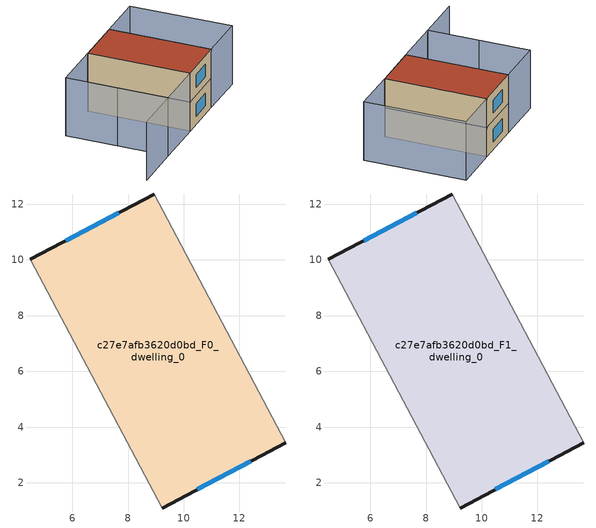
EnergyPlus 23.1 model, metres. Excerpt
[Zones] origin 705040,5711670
c27e7afb3620d0bd_F0_dwelling_0
 floor ground (EU_floor_Construction): 8.94,12.37 13.66,3.44 9.22,1.1 4.49,10.03 z0
 wall outside (EU_wall_Construction): 8.94,12.37 4.49,10.03 / 9.22,1.1 13.66,3.44 z0:3
 wall adiabatic (EU_wall_Construction): 13.66,3.44 8.94,12.37 / 4.49,10.03 9.22,1.1 z0:3
 window (EU_Window_Construction): 7.67,11.7 5.76,10.69 / 10.49,1.76 12.4,2.77 z0.85:2.15
c27e7afb3620d0bd_F1_dwelling_0
 floor to c27e7afb3620d0bd_F0_dwelling_0 (EU_floor_Construction): 8.94,12.37 13.66,3.44 9.22,1.1 4.49,10.03 z3
 wall outside (EU_wall_Construction): 8.94,12.37 4.49,10.03 / 9.22,1.1 13.66,3.44 z3:6
 wall adiabatic (EU_wall_Construction): 13.66,3.44 8.94,12.37 / 4.49,10.03 9.22,1.1 z3:6
 window (EU_Window_Construction): 7.67,11.7 5.76,10.69 / 10.49,1.76 12.4,2.77 z3.85:5.15
 roof outside (EU_roof_Construction): 13.66,3.44 8.94,12.37 4.49,10.03 9.22,1.1 z6
shading: -0.1,7.61 4.62,-1.33 / 4.62,-1.33 0.12,-3.71 / 4.63,-1.33 -0.1,7.6 / -0.1,7.6 4.49,10.03 / 4.49,10.03 9.22,1.1 / 9.22,1.1 4.63,-1.33 / 13.67,3.43 8.94,12.37 / 8.94,12.37 13.29,14.67 / 13.29,14.67 18.02,5.73 / 18.02,5.73 13.67,3.43 z0:6
[Building]
EU S2 Campaign: North Axis=0; Terrain=City; Solar Distribution=FullExterior
[Site:Location]
London: Latitude=51.5; Longitude=-0.5; Time Zone=0; Elevation=25
[SizingPeriod:WeatherFileDays]
AnnualSizingPeriod: Begin Month=1; Begin Day of Month=1; End Month=12; End Day of Month=31; Day of Week for Start Day=Monday; Use Weather File Daylight Saving Period=No; Use Weather File Rain and Snow Indicators=No
[MATERIAL]
EU_InternalMass_Material: Roughness=MediumRough; Thickness=0.1; Conductivity=1; Density=1800; Specific Heat=900; Thermal Absorptance=0.9; Solar Absorptance=0.7; Visible Absorptance=0.7
[MATERIAL:NOMASS] Roughness=MediumRough; Thermal Absorptance=0.9; Solar Absorptance=0.7; Visible Absorptance=0.7
Name | Thermal Resistance
EU_wall_NoMass | 0.71061
EU_roof_NoMass | 2.41608
EU_floor_NoMass | 1.75078
[WINDOWMATERIAL:SIMPLEGLAZINGSYSTEM]
EU_Window_SimpleGlazing: UFactor=2.64892; Solar Heat Gain Coefficient=0.76; Visible Transmittance=0.76
[CONSTRUCTION]
EU_wall_Construction: EU_wall_NoMass
EU_roof_Construction: EU_roof_NoMass
EU_floor_Construction: EU_floor_NoMass
EU_Window_Construction: EU_Window_SimpleGlazing
EU_InternalMass_Construction: EU_InternalMass_Material
[ZONE] Type=1; Multiplier=1; Ceiling Height=autocalculate; Floor Area=autocalculate; Part of Total Floor Area=Yes
Name | Volume
c27e7afb3620d0bd_F0_dwelling_0 | 152.282
c27e7afb3620d0bd_F1_dwelling_0 | 152.281
[INTERNALMASS] Construction=EU_InternalMass_Construction; Surface Area=50.7607
Name | Zone or ZoneList
c27e7afb3620d0bd_F0_dwelling_0_EU_InternalMass | c27e7afb3620d0bd_F0_dwelling_0
c27e7afb3620d0bd_F1_dwelling_0_EU_InternalMass | c27e7afb3620d0bd_F1_dwelling_0
[OTHEREQUIPMENT] Fuel Type=Electricity; Design Level Calculation Method=Watts/Area; Power per Zone Floor Area=1; Fraction Latent=0; Fraction Radiant=0; Fraction Lost=0; Carbon Dioxide Generation Rate=0; EndUse Subcategory=EU_Step8_InternalGains
Name | Zone or ZoneList or Space or SpaceList | Schedule
EU_Step8_InternalGain_c27e7afb3620d0bd_F0_dwelling_0_f000 | c27e7afb3620d0bd_F0_dwelling_0 | EU_Step8_GainSchedule_c27e7afb3620d0bd_F0_dwelling_0_f000
EU_Step8_InternalGain_c27e7afb3620d0bd_F1_dwelling_0_f000 | c27e7afb3620d0bd_F1_dwelling_0 | EU_Step8_GainSchedule_c27e7afb3620d0bd_F1_dwelling_0_f000
[ZONEVENTILATION:DESIGNFLOWRATE] Schedule=EU_AlwaysOn; Design Flow Rate Calculation Method=AirChanges/Hour; Air Changes per Hour=0.496673; Ventilation Type=Natural; Fan Pressure Rise=0; Fan Total Efficiency=1; Constant Term Coefficient=1; Temperature Term Coefficient=0; Velocity Term Coefficient=0; Velocity Squared Term Coefficient=0; Minimum Indoor Temperature=-100; Maximum Indoor Temperature=100; Delta Temperature=-100; Minimum Outdoor Temperature=-100; Maximum Outdoor Temperature=100; Maximum Wind Speed=40
Name | Zone or ZoneList or Space or SpaceList
EU_ConstantAir_c27e7afb3620d0bd_F0_dwelling_0 | c27e7afb3620d0bd_F0_dwelling_0
EU_ConstantAir_c27e7afb3620d0bd_F1_dwelling_0 | c27e7afb3620d0bd_F1_dwelling_0
[HVACTEMPLATE:THERMOSTAT] Constant Heating Setpoint=20; Constant Cooling Setpoint=50
EU_HeatOnly_c27e7afb3620d0bd_F0_dwelling_0; EU_HeatOnly_c27e7afb3620d0bd_F1_dwelling_0
[HVACTEMPLATE:ZONE:IDEALLOADSAIRSYSTEM] System Availability Schedule=EU_AlwaysOn; Maximum Heating Supply Air Temperature=50; Minimum Cooling Supply Air Temperature=13; Maximum Heating Supply Air Humidity Ratio=0.0156; Minimum Cooling Supply Air Humidity Ratio=0.0077; Heating Limit=NoLimit; Cooling Limit=NoLimit; Heating Availability Schedule=EU_AlwaysOn; Cooling Availability Schedule=EU_CoolingOff; Dehumidification Control Type=ConstantSensibleHeatRatio; Cooling Sensible Heat Ratio=0.7; Dehumidification Setpoint=60; Humidification Control Type=None; Humidification Setpoint=30; Outdoor Air Method=None; Outdoor Air Flow Rate per Person=0.00944; Outdoor Air Flow Rate per Zone Floor Area=0; Outdoor Air Flow Rate per Zone=0; Demand Controlled Ventilation Type=None; Outdoor Air Economizer Type=NoEconomizer; Heat Recovery Type=None; Sensible Heat Recovery Effectiveness=0.7; Latent Heat Recovery Effectiveness=0.65
Name | Template Thermostat
c27e7afb3620d0bd_F0_dwelling_0 | EU_HeatOnly_c27e7afb3620d0bd_F0_dwelling_0
c27e7afb3620d0bd_F1_dwelling_0 | EU_HeatOnly_c27e7afb3620d0bd_F1_dwelling_0
[SIZING:ZONE] Zone Cooling Design Supply Air Temperature Input Method=SupplyAirTemperature; Zone Cooling Design Supply Air Temperature=13; Zone Heating Design Supply Air Temperature Input Method=SupplyAirTemperature; Zone Heating Design Supply Air Temperature=50; Zone Cooling Design Supply Air Humidity Ratio=0.008; Zone Heating Design Supply Air Humidity Ratio=0.008; Cooling Design Air Flow Method=DesignDay; Cooling Design Air Flow Rate=0; Cooling Minimum Air Flow per Zone Floor Area=0.000762; Cooling Minimum Air Flow=0; Cooling Minimum Air Flow Fraction=0.2; Heating Design Air Flow Method=DesignDay; Heating Design Air Flow Rate=0; Heating Maximum Air Flow per Zone Floor Area=0.002032; Heating Maximum Air Flow=0.141576; Heating Maximum Air Flow Fraction=0.3; Account for Dedicated Outdoor Air System=No; Dedicated Outdoor Air System Control Strategy=NeutralSupplyAir; Dedicated Outdoor Air Low Setpoint Temperature for Design=autosize; Dedicated Outdoor Air High Setpoint Temperature for Design=autosize; Zone Load Sizing Method=Sensible Load Only No Latent Load; Zone Latent Cooling Design Supply Air Humidity Ratio Input Method=HumidityRatioDifference; Zone Cooling Design Supply Air Humidity Ratio Difference=0.005; Zone Latent Heating Design Supply Air Humidity Ratio Input Method=HumidityRatioDifference; Zone Humidification Design Supply Air Humidity Ratio Difference=0.005
c27e7afb3620d0bd_F0_dwelling_0; c27e7afb3620d0bd_F1_dwelling_0
[SCHEDULE:CONSTANT]
Name | Hourly Value
EU_AlwaysOn | 1
EU_CoolingOff | 0
[SCHEDULE:FILE] Column Number=1; Rows to Skip at Top=0; Number of Hours of Data=8760; Column Separator=Comma; Interpolate to Timestep=No; Minutes per Item=60; Adjust Schedule for Daylight Savings=Yes
Name | File
EU_Step8_GainSchedule_c27e7afb3620d0bd_F0_dwelling_0_f000 | ../../schedules/c27e7afb3620d0bd/c27e7afb3620d0bd_F0_dwelling_0_f000_gain.csv
EU_Step8_GainSchedule_c27e7afb3620d0bd_F1_dwelling_0_f000 | ../../schedules/c27e7afb3620d0bd/c27e7afb3620d0bd_F1_dwelling_0_f000_gain.csv
